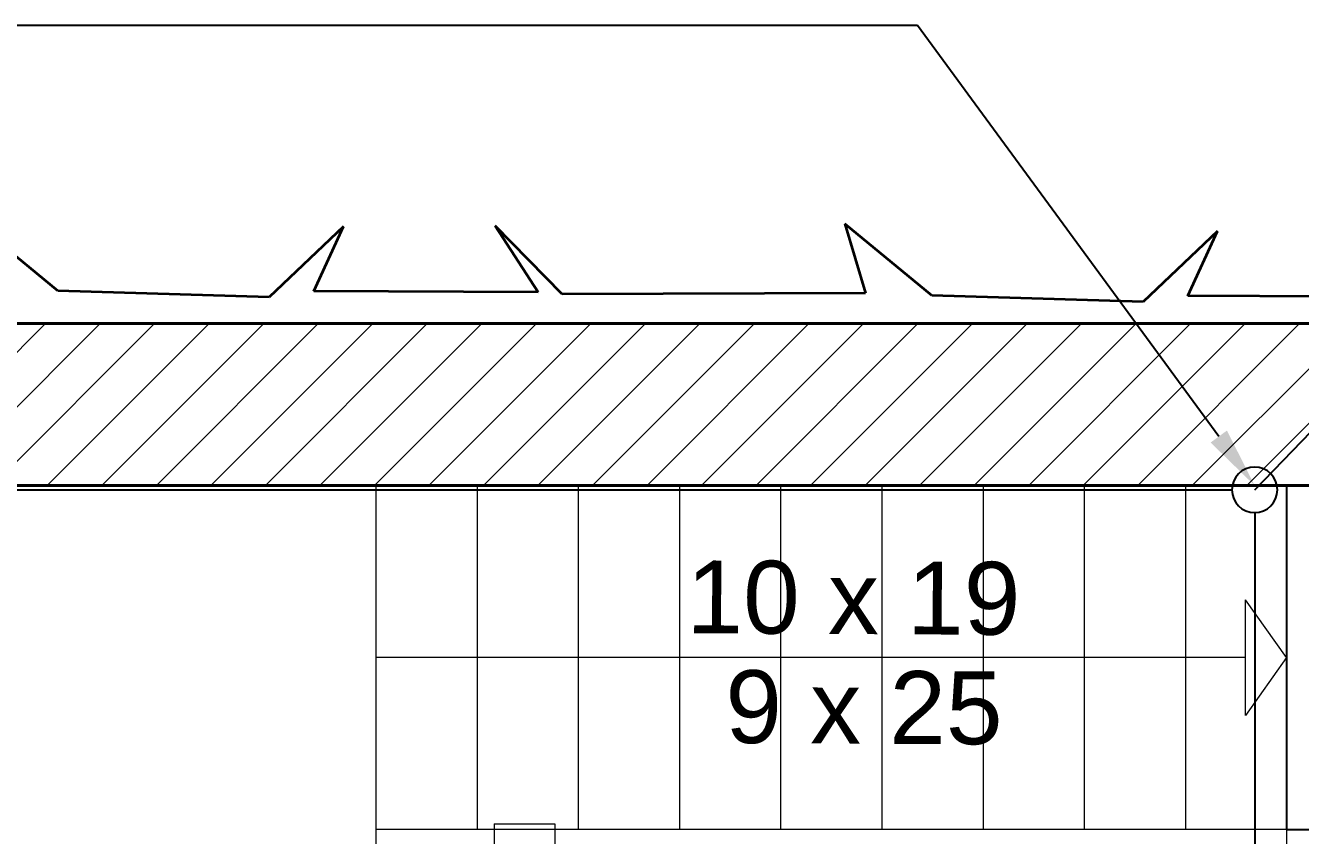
# Model space of a CAD drawing. Header units: millimetres. Extents: x 47998 to 491357, y 29487 to 305355.
# Drawn here: x 49244.1 to 49559.1, y 30533.5 to 30733.6 of the extents above; entities that cross this region are included whole.
import ezdxf

# ---------------------------------------------------------------- set-up
doc = ezdxf.new("R2010")
doc.units = ezdxf.units.MM
doc.styles.add('GP kota 28.53_PBS_arhitektura$0$Standard', font='arial.ttf')

msp = doc.modelspace()

# ---------------------------------------------------------------- linework, layer by layer
at = {"color": 1, "linetype": 'Continuous', "lineweight": -3}
for p, q in [((49464.45, 30733.58), (49052.24, 30733.58)), ((49538.92, 30632.05), (49464.45, 30733.58)), ((49555.68, 30619.95), (49555.68, 30534.95)), ((51015.68, 30619.95), (49555.68, 30619.95)), ((49555.68, 30534.95), (49670.68, 30534.95))]:
    msp.add_line(p, q, dxfattribs=at)
at = {"color": 253, "linetype": 'Continuous', "lineweight": 35}
for p, q in [((49252.07, 30668.02), (49230.59, 30685.78)), ((49322.65, 30683.93), (49304.29, 30666.49)), ((49315.32, 30668), (49322.65, 30683.93)), ((49376.72, 30667.24), (49360.16, 30684.12)), ((49360.16, 30684.12), (49370.74, 30667.73)), ((49468.04, 30666.85), (49446.57, 30684.61)), ((49446.57, 30684.61), (49451.63, 30667.46)), ((49538.62, 30682.76), (49520.27, 30665.32)), ((49531.3, 30666.83), (49538.62, 30682.76)), ((49304.29, 30666.49), (49252.07, 30668.02)), ((49370.74, 30667.73), (49315.32, 30668)), ((49451.63, 30667.46), (49376.72, 30667.24)), ((49520.27, 30665.32), (49468.04, 30666.85)), ((49586.71, 30666.56), (49531.3, 30666.83))]:
    msp.add_line(p, q, dxfattribs=at)
at = {"color": 3, "linetype": 'Continuous', "lineweight": 40}
for p, q in [((51055.68, 30659.95), (48795.68, 30659.95)), ((51015.68, 30619.95), (48835.68, 30619.95))]:
    msp.add_line(p, q, dxfattribs=at)
at = {"color": 8, "linetype": 'Continuous', "lineweight": 5}
for p, q in [((49209.08, 30619.95), (49249.08, 30659.95)), ((49222.55, 30619.95), (49262.55, 30659.95)), ((49236.02, 30619.95), (49276.02, 30659.95)), ((49249.49, 30619.95), (49289.49, 30659.95)), ((49262.96, 30619.95), (49302.96, 30659.95)), ((49276.44, 30619.95), (49316.44, 30659.95)), ((49289.91, 30619.95), (49329.91, 30659.95)), ((49303.38, 30619.95), (49343.38, 30659.95)), ((49316.85, 30619.95), (49356.85, 30659.95)), ((49330.32, 30619.95), (49370.32, 30659.95)), ((49343.79, 30619.95), (49383.79, 30659.95)), ((49357.26, 30619.95), (49397.26, 30659.95)), ((49370.73, 30619.95), (49410.73, 30659.95)), ((49384.2, 30619.95), (49424.2, 30659.95)), ((49397.67, 30619.95), (49437.67, 30659.95)), ((49411.14, 30619.95), (49451.14, 30659.95)), ((49424.61, 30619.95), (49464.61, 30659.95)), ((49438.08, 30619.95), (49478.08, 30659.95)), ((49451.55, 30619.95), (49491.55, 30659.95)), ((49465.02, 30619.95), (49505.02, 30659.95)), ((49478.49, 30619.95), (49518.49, 30659.95)), ((49491.96, 30619.95), (49531.96, 30659.95)), ((49505.43, 30619.95), (49545.43, 30659.95)), ((49518.9, 30619.95), (49558.9, 30659.95)), ((49532.37, 30619.95), (49572.37, 30659.95)), ((49545.84, 30619.95), (49585.84, 30659.95))]:
    msp.add_line(p, q, dxfattribs=at)
at = {"color": 1, "linetype": 'Continuous', "lineweight": -3, "ltscale": 10}
for p, q in [((49547.79, 30618.89, -0.3), (49567.52, 30639.29, -0.3)), ((48864.68, 30618.89, -0.2), (49542.16, 30618.89, -0.2)), ((49547.79, 30613.27, -0.3), (49547.79, 30178.08, -0.3))]:
    msp.add_line(p, q, dxfattribs=at)
at = {"color": 4, "linetype": 'Continuous', "lineweight": 20}
for p, q in [((49330.68, 30619.95), (49330.68, 30534.95)), ((49355.68, 30619.95), (49355.68, 30534.95)), ((49380.68, 30619.95), (49380.68, 30534.95)), ((49405.68, 30619.95), (49405.68, 30534.95)), ((49430.68, 30619.95), (49430.68, 30534.95)), ((49455.68, 30619.95), (49455.68, 30534.95)), ((49480.68, 30619.95), (49480.68, 30534.95)), ((49505.68, 30619.95), (49505.68, 30534.95)), ((49530.68, 30619.95), (49530.68, 30534.95)), ((49555.68, 30619.95), (49555.68, 30169.95)), ((49670.68, 30534.95), (49330.68, 30534.95))]:
    msp.add_line(p, q, dxfattribs=at)
at = {"color": 21, "linetype": 'Continuous', "lineweight": 20}
for p, q in [((49545.55, 30563.18), (49545.55, 30591.73)), ((49555.68, 30577.45), (49545.55, 30591.73)), ((49545.55, 30577.45), (49330.68, 30577.45)), ((49555.68, 30577.45), (49545.55, 30563.18))]:
    msp.add_line(p, q, dxfattribs=at)
at = {"color": 1, "linetype": 'Continuous', "lineweight": 15}
for p, q in [((49359.88, 30536.37), (49359.88, 30491.37)), ((49359.88, 30536.37), (49374.88, 30536.37)), ((49374.88, 30536.37), (49374.88, 30491.37))]:
    msp.add_line(p, q, dxfattribs=at)
at = {"color": 20, "linetype": 'Continuous', "lineweight": 18}
for p, q in [((49330.68, 30534.95), (49330.68, 30529.95)), ((49670.68, 30534.95), (49330.68, 30534.95))]:
    msp.add_line(p, q, dxfattribs=at)
at = {"color": 1, "linetype": 'Continuous', "lineweight": -3, "ltscale": 10}
for start, end in [(0, 180), (0, 180), (180, 0), (180, 0)]:
    msp.add_arc((49547.79, 30618.89, -0.3), 5.62, start, end, dxfattribs=at)
at = {"color": 1, "linetype": 'Continuous', "lineweight": -3}
msp.add_solid([(49540.93, 30633.53), (49547.79, 30619.95), (49536.9, 30630.57)], dxfattribs=at)

# ---------------------------------------------------------------- texts
at = {"color": 21, "linetype": 'Continuous', "lineweight": 20, "style": 'GP kota 28.53_PBS_arhitektura$0$Standard'}
for s, p in [('10 x 19', (49407.39, 30583.47)), (' 9 x 25', (49409.99, 30556.39))]:
    msp.add_text(s, height=18, rotation=359.7132, dxfattribs=at).set_placement(p)

doc.saveas('drawing.dxf')
